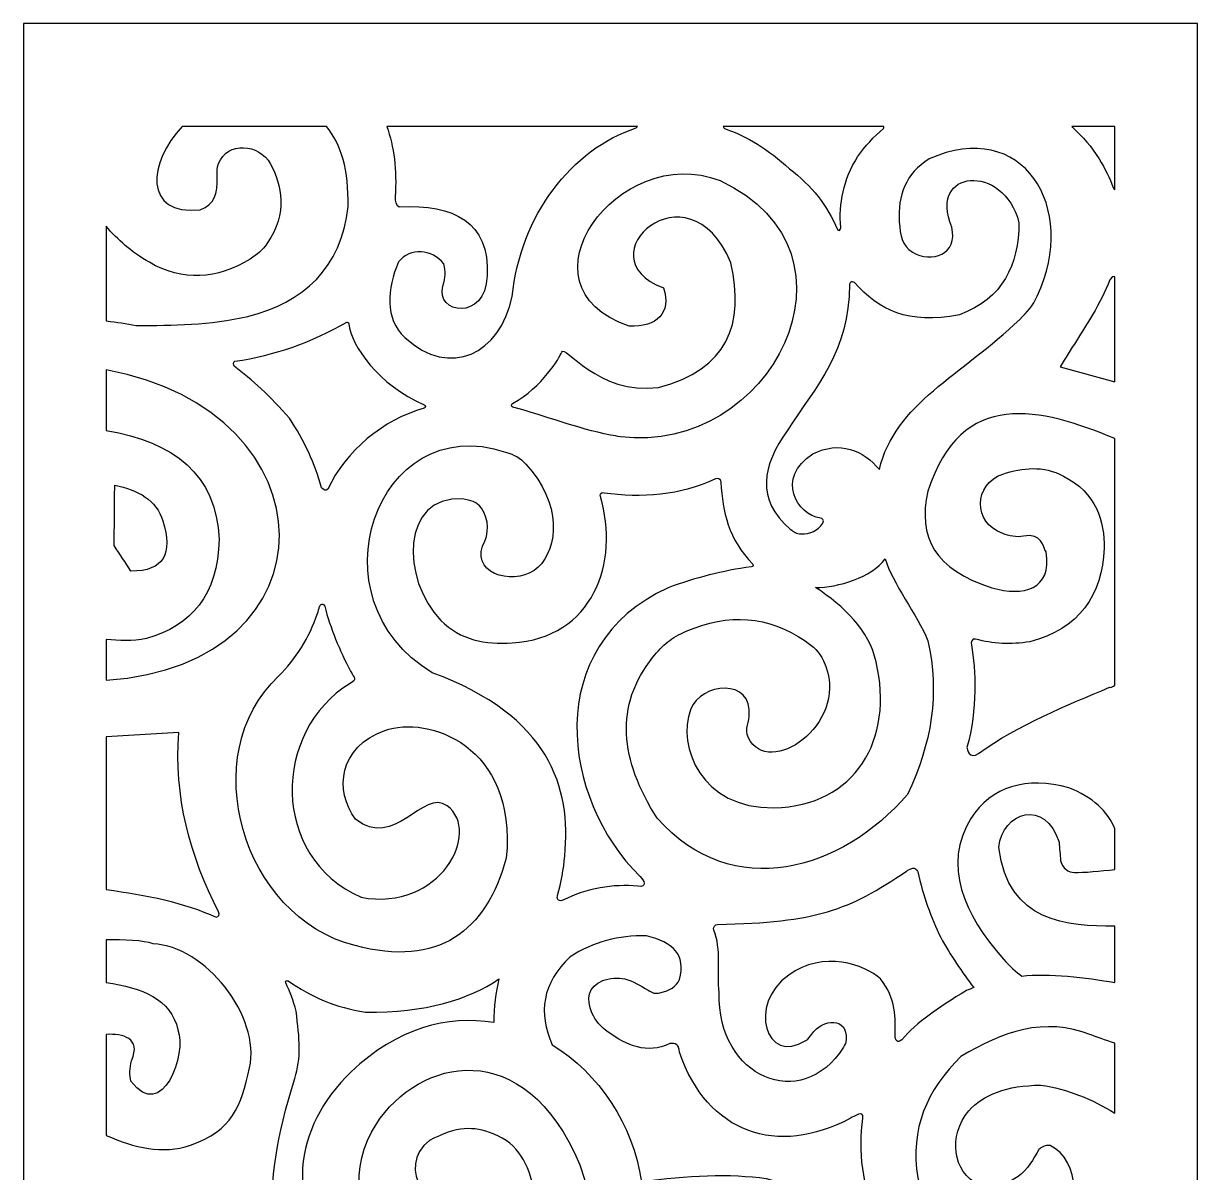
# Model space of a CAD drawing. Header units: centimetres. Extents: x 10.5 to 15.8, y -9 to 9.
# Drawn here: x 10.48 to 15.75, y 3.84 to 9 of the extents above; entities that cross this region are included whole.
import ezdxf

# ---------------------------------------------------------------- set-up
doc = ezdxf.new("R2010")
doc.units = ezdxf.units.CM
doc.header["$MEASUREMENT"] = 0
doc.layers.add('layer 1', color=7, linetype='Continuous')

msp = doc.modelspace()

# ---------------------------------------------------------------- linework, layer by layer
at = {"layer": 'layer 1', "color": 250, "lineweight": 30}
for points, knots in [([(10.48313, 9.00077), (10.48313, 9.00077), (15.75445, 9.00077), (15.75445, 9.00077), (15.75445, 9.00077), (15.75445, 9.00077), (15.75445, -9.00021), (15.75445, -9.00021), (15.75445, -9.00021), (15.75445, -9.00021), (10.48313, -9.00021), (10.48313, -9.00021), (10.48313, -9.00021), (10.48313, -9.00021), (10.48313, 9.00077), (10.48313, 9.00077)], [0, 0, 0, 0, 0.2, 0.2, 0.2, 0.2, 0.4, 0.4, 0.4, 0.4, 0.6, 0.6, 0.6, 0.6, 1, 1, 1, 1]), ([(14.32593, 6.99699), (14.25565, 7.08424), (14.14639, 7.12896), (14.02657, 7.06739), (14.02657, 7.06739), (13.85969, 6.95855), (13.95619, 6.79326), (14.06187, 6.77894), (14.06187, 6.77894), (14.06898, 6.77861), (14.08045, 6.77174), (14.07163, 6.75668), (14.07163, 6.75668), (14.05029, 6.72311), (14.01529, 6.70665), (13.97466, 6.70876), (13.97466, 6.70876), (13.95179, 6.70993), (13.94335, 6.71583), (13.92621, 6.73027), (13.92621, 6.73027), (13.76905, 6.86256), (13.80129, 7.01689), (13.9122, 7.17197), (13.9122, 7.17197), (14.04587, 7.37832), (14.19015, 7.52529), (14.19206, 7.83004), (14.19206, 7.83004), (14.1951, 7.8394), (14.20124, 7.84421), (14.21454, 7.83718), (14.21454, 7.83718), (14.32454, 7.7149), (14.45276, 7.64691), (14.68535, 7.69226), (14.68535, 7.69226), (14.8822, 7.76541), (14.9501, 7.91592), (14.95279, 8.10558), (14.95279, 8.10558), (14.88432, 8.37802), (14.54129, 8.34619), (14.6513, 8.08614), (14.6513, 8.08614), (14.67935, 7.96358), (14.56124, 7.92148), (14.47432, 7.97425), (14.47432, 7.97425), (14.42692, 8.00303), (14.41963, 8.04946), (14.41558, 8.10898), (14.41558, 8.10898), (14.40741, 8.22885), (14.44413, 8.32711), (14.54919, 8.39248), (14.54919, 8.39248), (14.96926, 8.57973), (15.22213, 8.17623), (15.03499, 7.77662), (15.03499, 7.77662), (15.01392, 7.73165), (14.99232, 7.70599), (14.95654, 7.67175), (14.95654, 7.67175), (14.69368, 7.42011), (14.395, 7.29419), (14.32593, 6.99699)], [0, 0, 0, 0, 0.0555556, 0.0555556, 0.0555556, 0.0555556, 0.1111111, 0.1111111, 0.1111111, 0.1111111, 0.1666667, 0.1666667, 0.1666667, 0.1666667, 0.2222222, 0.2222222, 0.2222222, 0.2222222, 0.2777778, 0.2777778, 0.2777778, 0.2777778, 0.3333333, 0.3333333, 0.3333333, 0.3333333, 0.3888889, 0.3888889, 0.3888889, 0.3888889, 0.4444444, 0.4444444, 0.4444444, 0.4444444, 0.5, 0.5, 0.5, 0.5, 0.5555556, 0.5555556, 0.5555556, 0.5555556, 0.6111111, 0.6111111, 0.6111111, 0.6111111, 0.6666667, 0.6666667, 0.6666667, 0.6666667, 0.7222222, 0.7222222, 0.7222222, 0.7222222, 0.7777778, 0.7777778, 0.7777778, 0.7777778, 0.8333333, 0.8333333, 0.8333333, 0.8333333, 0.8888889, 0.8888889, 0.8888889, 0.8888889, 1, 1, 1, 1]), ([(11.19612, 8.5384), (11.19612, 8.5384), (11.84353, 8.5384), (11.84353, 8.5384), (11.84353, 8.5384), (11.90965, 8.45892), (11.94394, 8.34186), (11.94042, 8.17852), (11.94042, 8.17852), (11.91316, 7.90292), (11.73796, 7.74701), (11.49065, 7.685), (11.49065, 7.685), (11.32028, 7.64614), (11.15422, 7.6449), (10.98887, 7.64464), (10.98887, 7.64464), (10.94626, 7.65265), (10.90178, 7.65931), (10.85499, 7.66513), (10.85499, 7.66513), (10.85499, 7.66513), (10.85499, 8.08979), (10.85499, 8.08979), (10.85499, 8.08979), (10.90581, 8.02886), (10.96738, 7.97483), (11.04824, 7.9281), (11.04824, 7.9281), (11.19668, 7.84169), (11.35351, 7.8507), (11.50113, 7.94301), (11.50113, 7.94301), (11.53418, 7.96367), (11.55541, 7.982), (11.5777, 8.01409), (11.5777, 8.01409), (11.67067, 8.14796), (11.6434, 8.27449), (11.59138, 8.3712), (11.59138, 8.3712), (11.54349, 8.46022), (11.39767, 8.47279), (11.35894, 8.37133), (11.35894, 8.37133), (11.35138, 8.35149), (11.35293, 8.33662), (11.35349, 8.31592), (11.35349, 8.31592), (11.3558, 8.23113), (11.3408, 8.18866), (11.2767, 8.16394), (11.2767, 8.16394), (11.01931, 8.13683), (11.0428, 8.37731), (11.19612, 8.5384)], [0, 0, 0, 0, 0.0666667, 0.0666667, 0.0666667, 0.0666667, 0.1333333, 0.1333333, 0.1333333, 0.1333333, 0.2, 0.2, 0.2, 0.2, 0.2666667, 0.2666667, 0.2666667, 0.2666667, 0.3333333, 0.3333333, 0.3333333, 0.3333333, 0.4, 0.4, 0.4, 0.4, 0.4666667, 0.4666667, 0.4666667, 0.4666667, 0.5333333, 0.5333333, 0.5333333, 0.5333333, 0.6, 0.6, 0.6, 0.6, 0.6666667, 0.6666667, 0.6666667, 0.6666667, 0.7333333, 0.7333333, 0.7333333, 0.7333333, 0.8, 0.8, 0.8, 0.8, 0.8666667, 0.8666667, 0.8666667, 0.8666667, 1, 1, 1, 1]), ([(12.11452, 8.5384), (12.11452, 8.5384), (13.23963, 8.5384), (13.23963, 8.5384), (13.23963, 8.5384), (13.23851, 8.53421), (13.23342, 8.53023), (13.23376, 8.53178), (13.23376, 8.53178), (12.94366, 8.43702), (12.71437, 8.13679), (12.67712, 7.77493), (12.67712, 7.77493), (12.62427, 7.51754), (12.39816, 7.40356), (12.19573, 7.59015), (12.19573, 7.59015), (12.10319, 7.67544), (12.11632, 7.80926), (12.16654, 7.9297), (12.16654, 7.9297), (12.21958, 7.99573), (12.31642, 7.98896), (12.37078, 7.9208), (12.37078, 7.9208), (12.37943, 7.88423), (12.37843, 7.8633), (12.36623, 7.82076), (12.36623, 7.82076), (12.33108, 7.69806), (12.55696, 7.65998), (12.56528, 7.86732), (12.56528, 7.86732), (12.57545, 8.1117), (12.41784, 8.18799), (12.1703, 8.17761), (12.1703, 8.17761), (12.15516, 8.18521), (12.15213, 8.20317), (12.15171, 8.22149), (12.15171, 8.22149), (12.15171, 8.22149), (12.15195, 8.22228), (12.15195, 8.22228), (12.15195, 8.22228), (12.16008, 8.34301), (12.14659, 8.44853), (12.11452, 8.5384)], [0, 0, 0, 0, 0.0769231, 0.0769231, 0.0769231, 0.0769231, 0.1538462, 0.1538462, 0.1538462, 0.1538462, 0.2307692, 0.2307692, 0.2307692, 0.2307692, 0.3076923, 0.3076923, 0.3076923, 0.3076923, 0.3846154, 0.3846154, 0.3846154, 0.3846154, 0.4615385, 0.4615385, 0.4615385, 0.4615385, 0.5384615, 0.5384615, 0.5384615, 0.5384615, 0.6153846, 0.6153846, 0.6153846, 0.6153846, 0.6923077, 0.6923077, 0.6923077, 0.6923077, 0.7692308, 0.7692308, 0.7692308, 0.7692308, 0.8461538, 0.8461538, 0.8461538, 0.8461538, 1, 1, 1, 1]), ([(13.6249, 8.5384), (13.6249, 8.5384), (14.3457, 8.5384), (14.3457, 8.5384), (14.3457, 8.5384), (14.34657, 8.53418), (14.34567, 8.52958), (14.34379, 8.52862), (14.34379, 8.52862), (14.301, 8.49245), (14.26203, 8.45029), (14.22826, 8.4022), (14.22826, 8.4022), (14.16341, 8.29826), (14.14397, 8.19128), (14.15226, 8.08465), (14.15226, 8.08465), (14.14977, 8.06715), (14.14397, 8.07019), (14.1379, 8.07572), (14.1379, 8.07572), (14.09326, 8.18129), (14.02242, 8.27211), (13.92192, 8.34871), (13.92192, 8.34871), (13.82824, 8.43572), (13.73122, 8.49389), (13.63457, 8.52739), (13.63457, 8.52739), (13.62905, 8.52939), (13.62482, 8.53418), (13.6249, 8.5384)], [0, 0, 0, 0, 0.1111111, 0.1111111, 0.1111111, 0.1111111, 0.2222222, 0.2222222, 0.2222222, 0.2222222, 0.3333333, 0.3333333, 0.3333333, 0.3333333, 0.4444444, 0.4444444, 0.4444444, 0.4444444, 0.5555556, 0.5555556, 0.5555556, 0.5555556, 0.6666667, 0.6666667, 0.6666667, 0.6666667, 0.7777778, 0.7777778, 0.7777778, 0.7777778, 1, 1, 1, 1]), ([(15.19037, 8.5384), (15.19037, 8.5384), (15.38258, 8.5384), (15.38258, 8.5384), (15.38258, 8.5384), (15.38258, 8.5384), (15.38258, 8.25424), (15.38258, 8.25424), (15.38258, 8.25424), (15.37982, 8.25608), (15.37714, 8.26027), (15.37585, 8.26375), (15.37585, 8.26375), (15.36053, 8.30613), (15.33962, 8.34869), (15.31261, 8.39248), (15.31261, 8.39248), (15.27853, 8.44704), (15.23851, 8.49373), (15.19421, 8.53291), (15.19421, 8.53291), (15.19195, 8.53495), (15.19079, 8.53678), (15.19037, 8.5384)], [0, 0, 0, 0, 0.1428571, 0.1428571, 0.1428571, 0.1428571, 0.2857143, 0.2857143, 0.2857143, 0.2857143, 0.4285714, 0.4285714, 0.4285714, 0.4285714, 0.5714286, 0.5714286, 0.5714286, 0.5714286, 0.7142857, 0.7142857, 0.7142857, 0.7142857, 1, 1, 1, 1]), ([(12.68067, 7.27751), (12.82795, 7.23886), (12.96367, 7.18282), (13.11896, 7.15232), (13.11896, 7.15232), (13.13379, 7.14939), (13.14856, 7.14699), (13.16322, 7.14504), (13.16322, 7.14504), (13.83259, 7.05655), (14.30832, 7.96927), (13.61073, 8.29522), (13.61073, 8.29522), (13.15559, 8.47185), (12.6756, 7.82049), (13.20227, 7.64124), (13.20227, 7.64124), (13.32693, 7.63808), (13.3937, 7.70051), (13.35656, 7.81389), (13.35656, 7.81389), (12.9889, 7.94736), (13.46733, 8.38585), (13.65935, 7.92567), (13.65935, 7.92567), (13.72084, 7.65127), (13.64746, 7.44667), (13.33356, 7.36647), (13.33356, 7.36647), (13.05979, 7.33009), (12.91362, 7.56356), (12.89966, 7.52448), (12.89966, 7.52448), (12.89093, 7.50005), (12.81318, 7.36879), (12.67915, 7.29378), (12.67915, 7.29378), (12.67511, 7.29115), (12.67001, 7.28133), (12.68067, 7.27751)], [0, 0, 0, 0, 0.0909091, 0.0909091, 0.0909091, 0.0909091, 0.1818182, 0.1818182, 0.1818182, 0.1818182, 0.2727273, 0.2727273, 0.2727273, 0.2727273, 0.3636364, 0.3636364, 0.3636364, 0.3636364, 0.4545455, 0.4545455, 0.4545455, 0.4545455, 0.5454545, 0.5454545, 0.5454545, 0.5454545, 0.6363636, 0.6363636, 0.6363636, 0.6363636, 0.7272727, 0.7272727, 0.7272727, 0.7272727, 0.8181818, 0.8181818, 0.8181818, 0.8181818, 1, 1, 1, 1]), ([(15.38258, 7.86299), (15.38258, 7.86299), (15.38258, 7.39166), (15.38258, 7.39166), (15.38258, 7.39166), (15.38258, 7.39166), (15.13756, 7.45887), (15.13756, 7.45887), (15.13756, 7.45887), (15.18619, 7.53666), (15.23481, 7.61447), (15.28345, 7.69226), (15.28345, 7.69226), (15.31472, 7.74553), (15.3409, 7.79761), (15.36108, 7.84903), (15.36108, 7.84903), (15.37192, 7.86527), (15.37836, 7.86669), (15.38258, 7.86299)], [0, 0, 0, 0, 0.1666667, 0.1666667, 0.1666667, 0.1666667, 0.3333333, 0.3333333, 0.3333333, 0.3333333, 0.5, 0.5, 0.5, 0.5, 0.6666667, 0.6666667, 0.6666667, 0.6666667, 1, 1, 1, 1]), ([(11.82091, 6.91581), (11.83088, 6.90471), (11.84059, 6.89945), (11.85, 6.90924), (11.85, 6.90924), (11.92709, 7.08069), (12.10037, 7.22237), (12.28145, 7.27248), (12.28145, 7.27248), (12.29338, 7.2759), (12.28597, 7.28622), (12.28182, 7.28861), (12.28182, 7.28861), (12.07759, 7.37742), (11.95431, 7.55207), (11.94402, 7.65194), (11.94402, 7.65194), (11.94387, 7.65878), (11.93599, 7.65955), (11.93476, 7.65971), (11.93476, 7.65971), (11.77919, 7.56985), (11.61235, 7.50946), (11.43267, 7.48391), (11.43267, 7.48391), (11.42336, 7.47996), (11.42616, 7.46687), (11.42948, 7.46132), (11.42948, 7.46132), (11.50876, 7.40235), (11.59092, 7.32642), (11.67738, 7.22759), (11.67738, 7.22759), (11.74455, 7.12735), (11.79238, 7.02343), (11.82091, 6.91581)], [0, 0, 0, 0, 0.1, 0.1, 0.1, 0.1, 0.2, 0.2, 0.2, 0.2, 0.3, 0.3, 0.3, 0.3, 0.4, 0.4, 0.4, 0.4, 0.5, 0.5, 0.5, 0.5, 0.6, 0.6, 0.6, 0.6, 0.7, 0.7, 0.7, 0.7, 0.8, 0.8, 0.8, 0.8, 1, 1, 1, 1]), ([(10.85499, 6.05153), (10.85499, 6.05153), (10.85499, 6.23488), (10.85499, 6.23488), (10.85499, 6.23488), (10.91101, 6.22733), (10.9704, 6.2265), (11.03604, 6.23821), (11.03604, 6.23821), (11.23546, 6.29607), (11.35601, 6.43278), (11.36128, 6.68479), (11.36128, 6.68479), (11.34915, 6.97541), (11.15885, 7.12054), (10.85499, 7.17296), (10.85499, 7.17296), (10.85499, 7.17296), (10.85499, 7.44516), (10.85499, 7.44516), (10.85499, 7.44516), (11.88093, 7.25729), (11.90137, 6.12239), (10.85499, 6.05153)], [0, 0, 0, 0, 0.1428571, 0.1428571, 0.1428571, 0.1428571, 0.2857143, 0.2857143, 0.2857143, 0.2857143, 0.4285714, 0.4285714, 0.4285714, 0.4285714, 0.5714286, 0.5714286, 0.5714286, 0.5714286, 0.7142857, 0.7142857, 0.7142857, 0.7142857, 1, 1, 1, 1]), ([(15.38258, 7.13674), (15.38258, 7.13674), (15.38258, 6.02916), (15.38258, 6.02916), (15.38258, 6.02916), (15.37544, 6.02322), (15.36829, 6.0174), (15.35875, 6.01978), (15.35875, 6.01978), (15.16851, 5.93743), (14.94869, 5.85192), (14.77113, 5.72231), (14.77113, 5.72231), (14.72932, 5.69265), (14.71901, 5.74409), (14.71929, 5.74852), (14.71929, 5.74852), (14.76718, 5.92171), (14.75937, 6.09823), (14.73891, 6.20961), (14.73891, 6.20961), (14.73642, 6.22015), (14.73966, 6.24017), (14.75777, 6.2364), (14.75777, 6.2364), (14.83548, 6.21384), (14.91658, 6.21064), (15.00141, 6.22378), (15.00141, 6.22378), (15.21926, 6.27897), (15.33027, 6.4357), (15.3349, 6.64455), (15.3349, 6.64455), (15.33754, 6.76262), (15.30058, 6.89486), (15.15215, 6.96775), (15.15215, 6.96775), (15.06137, 7.01718), (14.9706, 7.00583), (14.87986, 6.97748), (14.87986, 6.97748), (14.74876, 6.92959), (14.74391, 6.75955), (14.87986, 6.71004), (14.87986, 6.71004), (14.9072, 6.69841), (14.94361, 6.69254), (14.97278, 6.69815), (14.97278, 6.69815), (15.05649, 6.71423), (15.05947, 6.6502), (15.07434, 6.62737), (15.07434, 6.62737), (15.10336, 6.45717), (14.97153, 6.42583), (14.83122, 6.46691), (14.83122, 6.46691), (14.57691, 6.54534), (14.49549, 6.6955), (14.54432, 6.89968), (14.54432, 6.89968), (14.69354, 7.36798), (15.05237, 7.27346), (15.38258, 7.13674)], [0, 0, 0, 0, 0.0588235, 0.0588235, 0.0588235, 0.0588235, 0.1176471, 0.1176471, 0.1176471, 0.1176471, 0.1764706, 0.1764706, 0.1764706, 0.1764706, 0.2352941, 0.2352941, 0.2352941, 0.2352941, 0.2941176, 0.2941176, 0.2941176, 0.2941176, 0.3529412, 0.3529412, 0.3529412, 0.3529412, 0.4117647, 0.4117647, 0.4117647, 0.4117647, 0.4705882, 0.4705882, 0.4705882, 0.4705882, 0.5294118, 0.5294118, 0.5294118, 0.5294118, 0.5882353, 0.5882353, 0.5882353, 0.5882353, 0.6470588, 0.6470588, 0.6470588, 0.6470588, 0.7058824, 0.7058824, 0.7058824, 0.7058824, 0.7647059, 0.7647059, 0.7647059, 0.7647059, 0.8235294, 0.8235294, 0.8235294, 0.8235294, 0.8823529, 0.8823529, 0.8823529, 0.8823529, 1, 1, 1, 1]), ([(13.75751, 6.57294), (13.64843, 6.68545), (13.62175, 6.80663), (13.61436, 6.94005), (13.61436, 6.94005), (13.61427, 6.96093), (13.59686, 6.96083), (13.59156, 6.957), (13.59156, 6.957), (13.43463, 6.88195), (13.25547, 6.86987), (13.08961, 6.89357), (13.08961, 6.89357), (13.07553, 6.89711), (13.07133, 6.88601), (13.07328, 6.87664), (13.07328, 6.87664), (13.16142, 6.57915), (13.04057, 6.24161), (12.67654, 6.21886), (12.67654, 6.21886), (12.5578, 6.21144), (12.44371, 6.23126), (12.35736, 6.32026), (12.35736, 6.32026), (12.17634, 6.50683), (12.17848, 6.88001), (12.45437, 6.86625), (12.45437, 6.86625), (12.49469, 6.85801), (12.51237, 6.85579), (12.54017, 6.82397), (12.54017, 6.82397), (12.57462, 6.76931), (12.57578, 6.71243), (12.54365, 6.65332), (12.54365, 6.65332), (12.49716, 6.51708), (12.70645, 6.47502), (12.79396, 6.55848), (12.79396, 6.55848), (12.88482, 6.64514), (12.90177, 6.8456), (12.73915, 7.02203), (12.73915, 7.02203), (12.71083, 7.05277), (12.68809, 7.0628), (12.64807, 7.07601), (12.64807, 7.07601), (12.06509, 7.26874), (11.76982, 6.41235), (12.31856, 6.08515), (12.31856, 6.08515), (12.84656, 5.88936), (12.94293, 5.57166), (12.91352, 5.26144), (12.91352, 5.26144), (12.90823, 5.20328), (12.89798, 5.14365), (12.88103, 5.08495), (12.88103, 5.08495), (12.878, 5.07511), (12.87919, 5.05394), (12.90475, 5.0635), (12.90475, 5.0635), (13.01213, 5.11666), (13.13097, 5.1376), (13.24095, 5.12602), (13.24095, 5.12602), (13.28502, 5.11905), (13.27161, 5.15329), (13.25146, 5.16975), (13.25146, 5.16975), (12.89612, 5.52133), (12.80896, 6.20518), (13.37733, 6.46691), (13.37733, 6.46691), (13.4988, 6.51048), (13.62268, 6.54446), (13.75114, 6.56011), (13.75114, 6.56011), (13.76263, 6.56154), (13.75856, 6.57168), (13.75751, 6.57294)], [0, 0, 0, 0, 0.0454545, 0.0454545, 0.0454545, 0.0454545, 0.0909091, 0.0909091, 0.0909091, 0.0909091, 0.1363636, 0.1363636, 0.1363636, 0.1363636, 0.1818182, 0.1818182, 0.1818182, 0.1818182, 0.2272727, 0.2272727, 0.2272727, 0.2272727, 0.2727273, 0.2727273, 0.2727273, 0.2727273, 0.3181818, 0.3181818, 0.3181818, 0.3181818, 0.3636364, 0.3636364, 0.3636364, 0.3636364, 0.4090909, 0.4090909, 0.4090909, 0.4090909, 0.4545455, 0.4545455, 0.4545455, 0.4545455, 0.5, 0.5, 0.5, 0.5, 0.5454545, 0.5454545, 0.5454545, 0.5454545, 0.5909091, 0.5909091, 0.5909091, 0.5909091, 0.6363636, 0.6363636, 0.6363636, 0.6363636, 0.6818182, 0.6818182, 0.6818182, 0.6818182, 0.7272727, 0.7272727, 0.7272727, 0.7272727, 0.7727273, 0.7727273, 0.7727273, 0.7727273, 0.8181818, 0.8181818, 0.8181818, 0.8181818, 0.8636364, 0.8636364, 0.8636364, 0.8636364, 0.9090909, 0.9090909, 0.9090909, 0.9090909, 1, 1, 1, 1]), ([(10.89284, 6.92752), (10.89203, 6.83689), (10.89122, 6.74629), (10.89042, 6.65567), (10.89042, 6.65567), (10.9155, 6.61764), (10.94058, 6.57962), (10.96566, 6.5416), (10.96566, 6.5416), (11.11351, 6.54008), (11.15515, 6.61998), (11.10886, 6.76732), (11.10886, 6.76732), (11.08054, 6.86079), (10.99882, 6.90527), (10.89284, 6.92752)], [0, 0, 0, 0, 0.2, 0.2, 0.2, 0.2, 0.4, 0.4, 0.4, 0.4, 0.6, 0.6, 0.6, 0.6, 1, 1, 1, 1]), ([(14.35266, 6.59679), (14.29012, 6.51269), (14.13999, 6.46692), (14.03956, 6.46818), (14.03956, 6.46818), (14.16573, 6.38445), (14.28161, 6.27385), (14.31142, 6.13392), (14.31142, 6.13392), (14.39299, 5.786), (14.21878, 5.48531), (13.85254, 5.47868), (13.85254, 5.47868), (13.52604, 5.47271), (13.41695, 5.75704), (13.4778, 5.91796), (13.4778, 5.91796), (13.52506, 6.04294), (13.75811, 6.06244), (13.74163, 5.88956), (13.74163, 5.88956), (13.73801, 5.85142), (13.71605, 5.82131), (13.74688, 5.77642), (13.74688, 5.77642), (13.85442, 5.61989), (14.20137, 5.87195), (14.07514, 6.13855), (14.07514, 6.13855), (14.05494, 6.18121), (14.03091, 6.20119), (13.99229, 6.22775), (13.99229, 6.22775), (13.82707, 6.34137), (13.64884, 6.35341), (13.45858, 6.2712), (13.45858, 6.2712), (13.3921, 6.24249), (13.35459, 6.21155), (13.30903, 6.15458), (13.30903, 6.15458), (13.13516, 5.93717), (13.1602, 5.69413), (13.32869, 5.43118), (13.32869, 5.43118), (13.66677, 5.0496), (14.15908, 5.1969), (14.45195, 5.53816), (14.45195, 5.53816), (14.56112, 5.76519), (14.59697, 5.99516), (14.54432, 6.22865), (14.54432, 6.22865), (14.49604, 6.3452), (14.38333, 6.48849), (14.35266, 6.59679)], [0, 0, 0, 0, 0.0666667, 0.0666667, 0.0666667, 0.0666667, 0.1333333, 0.1333333, 0.1333333, 0.1333333, 0.2, 0.2, 0.2, 0.2, 0.2666667, 0.2666667, 0.2666667, 0.2666667, 0.3333333, 0.3333333, 0.3333333, 0.3333333, 0.4, 0.4, 0.4, 0.4, 0.4666667, 0.4666667, 0.4666667, 0.4666667, 0.5333333, 0.5333333, 0.5333333, 0.5333333, 0.6, 0.6, 0.6, 0.6, 0.6666667, 0.6666667, 0.6666667, 0.6666667, 0.7333333, 0.7333333, 0.7333333, 0.7333333, 0.8, 0.8, 0.8, 0.8, 0.8666667, 0.8666667, 0.8666667, 0.8666667, 1, 1, 1, 1]), ([(11.83543, 6.38425), (11.82371, 6.4052), (11.81355, 6.38492), (11.81253, 6.38211), (11.81253, 6.38211), (11.80979, 6.37194), (11.80693, 6.36179), (11.80391, 6.35158), (11.80391, 6.35158), (11.76515, 6.2411), (11.70614, 6.14751), (11.6287, 6.06931), (11.6287, 6.06931), (11.25259, 5.71887), (11.46449, 4.98706), (11.97183, 4.85996), (11.97183, 4.85996), (12.34725, 4.75919), (12.56056, 4.9246), (12.65071, 5.25171), (12.65071, 5.25171), (12.70099, 5.76104), (12.29705, 5.89415), (12.10563, 5.82597), (12.10563, 5.82597), (11.90033, 5.75287), (11.87706, 5.55672), (11.97428, 5.42693), (11.97428, 5.42693), (12.14774, 5.28621), (12.27921, 5.5657), (12.38476, 5.48777), (12.38476, 5.48777), (12.54297, 5.37096), (12.35438, 5.01087), (11.99856, 5.07651), (11.99856, 5.07651), (11.59006, 5.25871), (11.59956, 5.82204), (11.94925, 6.03691), (11.94925, 6.03691), (11.98283, 6.05752), (11.97005, 6.05723), (11.95186, 6.09172), (11.95186, 6.09172), (11.90204, 6.18613), (11.86145, 6.28319), (11.83543, 6.38425)], [0, 0, 0, 0, 0.0769231, 0.0769231, 0.0769231, 0.0769231, 0.1538462, 0.1538462, 0.1538462, 0.1538462, 0.2307692, 0.2307692, 0.2307692, 0.2307692, 0.3076923, 0.3076923, 0.3076923, 0.3076923, 0.3846154, 0.3846154, 0.3846154, 0.3846154, 0.4615385, 0.4615385, 0.4615385, 0.4615385, 0.5384615, 0.5384615, 0.5384615, 0.5384615, 0.6153846, 0.6153846, 0.6153846, 0.6153846, 0.6923077, 0.6923077, 0.6923077, 0.6923077, 0.7692308, 0.7692308, 0.7692308, 0.7692308, 0.8461538, 0.8461538, 0.8461538, 0.8461538, 1, 1, 1, 1]), ([(10.85499, 5.11112), (10.85499, 5.11112), (10.85499, 5.79763), (10.85499, 5.79763), (10.85499, 5.79763), (10.85499, 5.79763), (11.18097, 5.81625), (11.18097, 5.81625), (11.18097, 5.81625), (11.15718, 5.53285), (11.23073, 5.26041), (11.35949, 5.0106), (11.35949, 5.0106), (11.36429, 4.99774), (11.36022, 4.98975), (11.34767, 4.98697), (11.34767, 4.98697), (11.20566, 5.05314), (11.03524, 5.08763), (10.85499, 5.11112)], [0, 0, 0, 0, 0.1666667, 0.1666667, 0.1666667, 0.1666667, 0.3333333, 0.3333333, 0.3333333, 0.3333333, 0.5, 0.5, 0.5, 0.5, 0.6666667, 0.6666667, 0.6666667, 0.6666667, 1, 1, 1, 1]), ([(15.38258, 5.38432), (15.38258, 5.38432), (15.38258, 5.20097), (15.38258, 5.20097), (15.38258, 5.20097), (15.32229, 5.1949), (15.24024, 5.18683), (15.20267, 5.18802), (15.20267, 5.18802), (15.17446, 5.18862), (15.14866, 5.20515), (15.1398, 5.24124), (15.1398, 5.24124), (15.13737, 5.26864), (15.13495, 5.29607), (15.13254, 5.32348), (15.13254, 5.32348), (15.07441, 5.52121), (14.87637, 5.46112), (14.86284, 5.3005), (14.86284, 5.3005), (14.9036, 4.96191), (15.17224, 4.94503), (15.38258, 4.94709), (15.38258, 4.94709), (15.38258, 4.94709), (15.38258, 4.69313), (15.38258, 4.69313), (15.38258, 4.69313), (15.25565, 4.71749), (15.08397, 4.73699), (14.96612, 4.72249), (14.96612, 4.72249), (14.93958, 4.74136), (14.91176, 4.76631), (14.88299, 4.79894), (14.88299, 4.79894), (14.70542, 5.00049), (14.60712, 5.22179), (14.73737, 5.42998), (14.73737, 5.42998), (14.8274, 5.57391), (14.98777, 5.62134), (15.17668, 5.56832), (15.17668, 5.56832), (15.28351, 5.526), (15.35242, 5.46206), (15.38258, 5.38432)], [0, 0, 0, 0, 0.0769231, 0.0769231, 0.0769231, 0.0769231, 0.1538462, 0.1538462, 0.1538462, 0.1538462, 0.2307692, 0.2307692, 0.2307692, 0.2307692, 0.3076923, 0.3076923, 0.3076923, 0.3076923, 0.3846154, 0.3846154, 0.3846154, 0.3846154, 0.4615385, 0.4615385, 0.4615385, 0.4615385, 0.5384615, 0.5384615, 0.5384615, 0.5384615, 0.6153846, 0.6153846, 0.6153846, 0.6153846, 0.6923077, 0.6923077, 0.6923077, 0.6923077, 0.7692308, 0.7692308, 0.7692308, 0.7692308, 0.8461538, 0.8461538, 0.8461538, 0.8461538, 1, 1, 1, 1]), ([(14.45441, 5.19782), (14.4523, 5.19639), (14.45019, 5.19498), (14.4481, 5.19357), (14.4481, 5.19357), (14.18726, 5.01798), (14.04596, 4.96353), (13.59883, 4.95449), (13.59883, 4.95449), (13.59108, 4.95418), (13.57643, 4.94197), (13.58259, 4.92855), (13.58259, 4.92855), (13.61825, 4.84422), (13.59624, 4.73802), (13.6062, 4.64845), (13.6062, 4.64845), (13.59783, 4.26678), (13.97577, 4.10576), (14.16526, 4.40337), (14.16526, 4.40337), (14.17296, 4.41546), (14.17566, 4.42259), (14.17672, 4.4371), (14.17672, 4.4371), (14.18449, 4.54113), (14.07147, 4.53129), (14.02207, 4.46226), (14.02207, 4.46226), (14.01249, 4.44889), (14.0097, 4.44262), (13.99529, 4.43343), (13.99529, 4.43343), (13.81609, 4.31909), (13.73333, 4.59652), (13.91887, 4.72655), (13.91887, 4.72655), (14.0739, 4.84047), (14.26123, 4.77429), (14.33044, 4.70969), (14.33044, 4.70969), (14.40217, 4.62393), (14.39792, 4.5344), (14.39744, 4.44714), (14.39744, 4.44714), (14.39829, 4.4371), (14.40652, 4.41822), (14.4263, 4.43704), (14.4263, 4.43704), (14.49617, 4.51653), (14.58697, 4.57889), (14.7168, 4.65803), (14.7168, 4.65803), (14.72806, 4.66253), (14.73928, 4.66678), (14.7505, 4.67083), (14.7505, 4.67083), (14.69617, 4.74124), (14.64539, 4.81522), (14.60146, 4.89603), (14.60146, 4.89603), (14.5574, 4.98475), (14.52274, 5.08325), (14.49828, 5.19154), (14.49828, 5.19154), (14.49356, 5.19665), (14.49071, 5.22032), (14.45441, 5.19782)], [0, 0, 0, 0, 0.0555556, 0.0555556, 0.0555556, 0.0555556, 0.1111111, 0.1111111, 0.1111111, 0.1111111, 0.1666667, 0.1666667, 0.1666667, 0.1666667, 0.2222222, 0.2222222, 0.2222222, 0.2222222, 0.2777778, 0.2777778, 0.2777778, 0.2777778, 0.3333333, 0.3333333, 0.3333333, 0.3333333, 0.3888889, 0.3888889, 0.3888889, 0.3888889, 0.4444444, 0.4444444, 0.4444444, 0.4444444, 0.5, 0.5, 0.5, 0.5, 0.5555556, 0.5555556, 0.5555556, 0.5555556, 0.6111111, 0.6111111, 0.6111111, 0.6111111, 0.6666667, 0.6666667, 0.6666667, 0.6666667, 0.7222222, 0.7222222, 0.7222222, 0.7222222, 0.7777778, 0.7777778, 0.7777778, 0.7777778, 0.8333333, 0.8333333, 0.8333333, 0.8333333, 0.8888889, 0.8888889, 0.8888889, 0.8888889, 1, 1, 1, 1]), ([(15.38258, 3.44939), (15.38258, 3.44939), (15.38258, 3.20625), (15.38258, 3.20625), (15.38258, 3.20625), (15.03736, 3.10349), (14.59404, 3.07813), (14.32781, 3.32571), (14.32781, 3.32571), (14.17377, 3.50359), (14.0607, 3.76055), (13.81757, 3.81364), (13.81757, 3.81364), (13.65766, 3.83642), (13.46187, 3.82894), (13.25762, 3.79918), (13.25762, 3.79918), (13.22151, 4.05734), (13.06622, 4.28552), (12.85737, 4.41384), (12.85737, 4.41384), (12.79321, 4.55962), (12.81191, 4.68917), (12.9371, 4.8088), (12.9371, 4.8088), (13.04354, 4.87787), (13.15405, 4.90572), (13.27993, 4.90363), (13.27993, 4.90363), (13.39839, 4.87341), (13.46039, 4.82029), (13.42824, 4.70667), (13.42824, 4.70667), (13.41433, 4.67636), (13.38523, 4.65659), (13.34094, 4.64732), (13.34094, 4.64732), (13.31598, 4.64213), (13.30985, 4.64651), (13.28794, 4.65913), (13.28794, 4.65913), (13.25317, 4.67916), (13.2204, 4.69998), (13.18259, 4.71009), (13.18259, 4.71009), (13.1556, 4.7173), (13.11137, 4.7135), (13.08486, 4.70273), (13.08486, 4.70273), (13.01753, 4.67536), (13.009, 4.61919), (13.03544, 4.55791), (13.03544, 4.55791), (13.05141, 4.52094), (13.07555, 4.49453), (13.10816, 4.47129), (13.10816, 4.47129), (13.1926, 4.41114), (13.2829, 4.3702), (13.38446, 4.41977), (13.38446, 4.41977), (13.41066, 4.42349), (13.42764, 4.41396), (13.42824, 4.38088), (13.42824, 4.38088), (13.55235, 4.017), (13.86776, 3.90867), (14.19651, 4.08427), (14.19651, 4.08427), (14.2159, 4.09336), (14.25512, 4.12417), (14.25236, 4.08419), (14.25236, 4.08419), (14.20972, 3.78977), (14.32764, 3.44428), (14.65662, 3.33345), (14.65662, 3.33345), (14.86234, 3.25745), (15.16511, 3.28069), (15.38258, 3.44939)], [0, 0, 0, 0, 0.047619, 0.047619, 0.047619, 0.047619, 0.0952381, 0.0952381, 0.0952381, 0.0952381, 0.1428571, 0.1428571, 0.1428571, 0.1428571, 0.1904762, 0.1904762, 0.1904762, 0.1904762, 0.2380952, 0.2380952, 0.2380952, 0.2380952, 0.2857143, 0.2857143, 0.2857143, 0.2857143, 0.3333333, 0.3333333, 0.3333333, 0.3333333, 0.3809524, 0.3809524, 0.3809524, 0.3809524, 0.4285714, 0.4285714, 0.4285714, 0.4285714, 0.4761905, 0.4761905, 0.4761905, 0.4761905, 0.5238095, 0.5238095, 0.5238095, 0.5238095, 0.5714286, 0.5714286, 0.5714286, 0.5714286, 0.6190476, 0.6190476, 0.6190476, 0.6190476, 0.6666667, 0.6666667, 0.6666667, 0.6666667, 0.7142857, 0.7142857, 0.7142857, 0.7142857, 0.7619048, 0.7619048, 0.7619048, 0.7619048, 0.8095238, 0.8095238, 0.8095238, 0.8095238, 0.8571429, 0.8571429, 0.8571429, 0.8571429, 0.9047619, 0.9047619, 0.9047619, 0.9047619, 1, 1, 1, 1]), ([(10.85499, 4.00736), (10.85499, 4.00736), (10.85499, 4.46085), (10.85499, 4.46085), (10.85499, 4.46085), (10.92804, 4.46348), (11.0138, 4.4469), (10.96808, 4.34265), (10.96808, 4.34265), (10.95921, 4.30867), (10.95839, 4.27793), (10.96566, 4.25041), (10.96566, 4.25041), (11.10645, 4.05994), (11.21831, 4.3788), (11.17682, 4.48098), (11.17682, 4.48098), (11.14478, 4.6201), (11.015, 4.67078), (10.85499, 4.69409), (10.85499, 4.69409), (10.85499, 4.69409), (10.85499, 4.88617), (10.85499, 4.88617), (10.85499, 4.88617), (10.93192, 4.88545), (11.02326, 4.88404), (11.06504, 4.86713), (11.06504, 4.86713), (11.29848, 4.85875), (11.55032, 4.5418), (11.49782, 4.31037), (11.49782, 4.31037), (11.45788, 4.13423), (11.42439, 4.03265), (11.23294, 3.9627), (11.23294, 3.9627), (11.10695, 3.92159), (10.98096, 3.95154), (10.85499, 4.00736)], [0, 0, 0, 0, 0.0909091, 0.0909091, 0.0909091, 0.0909091, 0.1818182, 0.1818182, 0.1818182, 0.1818182, 0.2727273, 0.2727273, 0.2727273, 0.2727273, 0.3636364, 0.3636364, 0.3636364, 0.3636364, 0.4545455, 0.4545455, 0.4545455, 0.4545455, 0.5454545, 0.5454545, 0.5454545, 0.5454545, 0.6363636, 0.6363636, 0.6363636, 0.6363636, 0.7272727, 0.7272727, 0.7272727, 0.7272727, 0.8181818, 0.8181818, 0.8181818, 0.8181818, 1, 1, 1, 1]), ([(11.66059, 4.69269), (11.67939, 4.6541), (11.69495, 4.61188), (11.70689, 4.56565), (11.70689, 4.56565), (11.72357, 4.43995), (11.73057, 4.35623), (11.70139, 4.26288), (11.70139, 4.26288), (11.53555, 3.73235), (11.57616, 3.45276), (11.80414, 3.21387), (11.80414, 3.21387), (12.33847, 2.7015), (13.23488, 3.17765), (12.98088, 3.87517), (12.98088, 3.87517), (12.73312, 4.46721), (12.25582, 4.35372), (12.06679, 4.05679), (12.06679, 4.05679), (11.94919, 3.87208), (11.93864, 3.60952), (12.24863, 3.47928), (12.24863, 3.47928), (12.30455, 3.46246), (12.34632, 3.452), (12.4018, 3.46403), (12.4018, 3.46403), (12.5482, 3.51977), (12.61924, 3.74687), (12.49217, 3.76563), (12.49217, 3.76563), (12.30271, 3.60919), (12.14952, 3.86926), (12.3062, 3.98451), (12.3062, 3.98451), (12.42987, 4.04915), (12.50278, 4.0494), (12.59234, 4.01426), (12.59234, 4.01426), (12.70793, 3.96889), (12.75052, 3.87552), (12.77678, 3.76006), (12.77678, 3.76006), (12.89076, 3.25893), (12.28204, 3.02208), (11.90022, 3.40965), (11.90022, 3.40965), (11.65567, 3.68709), (11.68999, 4.04138), (11.95489, 4.29335), (11.95489, 4.29335), (12.16137, 4.48976), (12.38834, 4.54846), (12.59454, 4.5138), (12.59454, 4.5138), (12.59576, 4.58496), (12.60251, 4.6499), (12.61753, 4.70969), (12.61753, 4.70969), (12.48188, 4.61678), (12.28917, 4.55786), (12.01804, 4.56062), (12.01804, 4.56062), (11.88548, 4.58048), (11.77451, 4.63061), (11.67176, 4.70073), (11.67176, 4.70073), (11.66225, 4.70381), (11.65854, 4.70112), (11.66059, 4.69269)], [0, 0, 0, 0, 0.0526316, 0.0526316, 0.0526316, 0.0526316, 0.1052632, 0.1052632, 0.1052632, 0.1052632, 0.1578947, 0.1578947, 0.1578947, 0.1578947, 0.2105263, 0.2105263, 0.2105263, 0.2105263, 0.2631579, 0.2631579, 0.2631579, 0.2631579, 0.3157895, 0.3157895, 0.3157895, 0.3157895, 0.3684211, 0.3684211, 0.3684211, 0.3684211, 0.4210526, 0.4210526, 0.4210526, 0.4210526, 0.4736842, 0.4736842, 0.4736842, 0.4736842, 0.5263158, 0.5263158, 0.5263158, 0.5263158, 0.5789474, 0.5789474, 0.5789474, 0.5789474, 0.6315789, 0.6315789, 0.6315789, 0.6315789, 0.6842105, 0.6842105, 0.6842105, 0.6842105, 0.7368421, 0.7368421, 0.7368421, 0.7368421, 0.7894737, 0.7894737, 0.7894737, 0.7894737, 0.8421053, 0.8421053, 0.8421053, 0.8421053, 0.8947368, 0.8947368, 0.8947368, 0.8947368, 1, 1, 1, 1]), ([(15.38258, 4.42144), (15.38258, 4.42144), (15.38258, 4.1069), (15.38258, 4.1069), (15.38258, 4.1069), (15.2827, 4.16899), (15.17185, 4.21581), (15.04993, 4.23255), (15.04993, 4.23255), (14.90058, 4.23245), (14.78852, 4.18884), (14.72816, 4.11737), (14.72816, 4.11737), (14.63398, 4.00588), (14.65476, 3.84163), (14.77272, 3.78518), (14.77272, 3.78518), (14.81356, 3.76583), (14.89246, 3.78081), (14.94948, 3.82292), (14.94948, 3.82292), (14.99072, 3.85339), (15.01785, 3.89922), (15.04179, 3.94363), (15.04179, 3.94363), (15.05212, 3.95367), (15.07055, 3.96451), (15.0931, 3.96124), (15.0931, 3.96124), (15.22535, 3.89987), (15.24918, 3.64418), (15.08893, 3.57134), (15.08893, 3.57134), (14.9151, 3.49232), (14.55584, 3.56369), (14.498, 3.81683), (14.498, 3.81683), (14.46313, 4.03618), (14.53969, 4.21328), (14.69248, 4.36142), (14.69248, 4.36142), (14.87646, 4.47282), (15.06611, 4.54171), (15.27601, 4.45868), (15.27601, 4.45868), (15.2957, 4.44993), (15.34416, 4.43452), (15.38258, 4.42144)], [0, 0, 0, 0, 0.0769231, 0.0769231, 0.0769231, 0.0769231, 0.1538462, 0.1538462, 0.1538462, 0.1538462, 0.2307692, 0.2307692, 0.2307692, 0.2307692, 0.3076923, 0.3076923, 0.3076923, 0.3076923, 0.3846154, 0.3846154, 0.3846154, 0.3846154, 0.4615385, 0.4615385, 0.4615385, 0.4615385, 0.5384615, 0.5384615, 0.5384615, 0.5384615, 0.6153846, 0.6153846, 0.6153846, 0.6153846, 0.6923077, 0.6923077, 0.6923077, 0.6923077, 0.7692308, 0.7692308, 0.7692308, 0.7692308, 0.8461538, 0.8461538, 0.8461538, 0.8461538, 1, 1, 1, 1])]:
    msp.add_open_spline(points, degree=3, knots=knots, dxfattribs=at)

doc.saveas('drawing.dxf')
